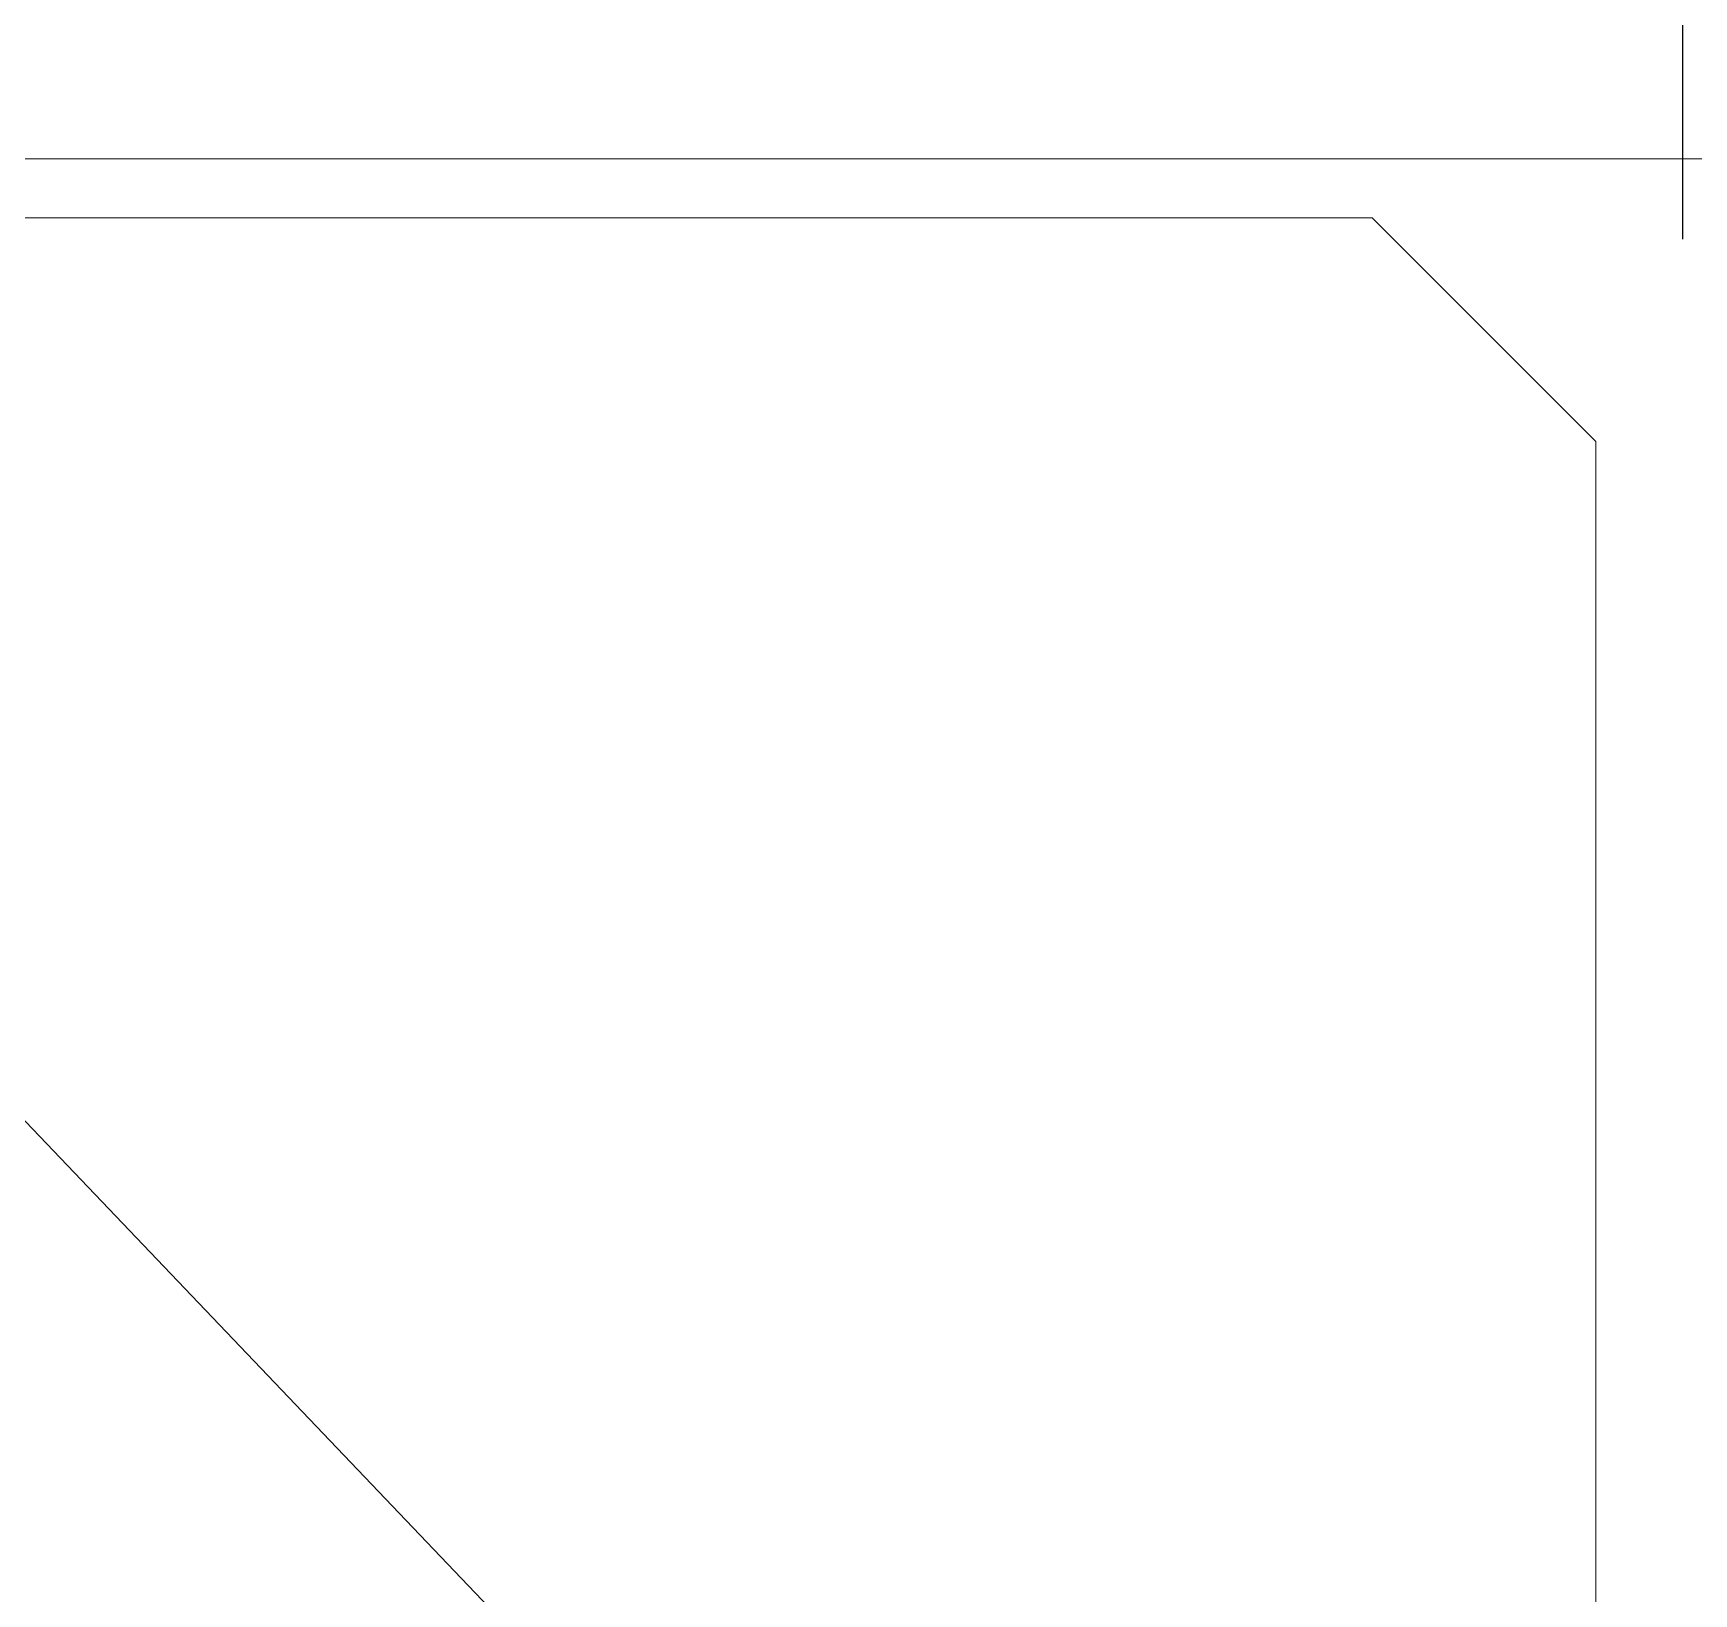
# Model space of a CAD drawing. Header units: millimetres. Extents: x 12325263 to 13848842, y -1463133 to 573208.
# Drawn here: x 12590999.7 to 12591198.1, y -825108.6 to -824922.2 of the extents above; entities that cross this region are included whole.
import ezdxf
from ezdxf.xclip import XClip

# ---------------------------------------------------------------- set-up
doc = ezdxf.new("R2010")
doc.units = ezdxf.units.MM
doc.header["$LTSCALE"] = 1000
doc.header["$XCLIPFRAME"] = 0
doc.linetypes.add('DOTE', pattern=[2.42, 2, -0.2, 0.02, -0.2])
for name, color, linetype in [('A-AXIS', 16, 'DOTE'), ('fur202301', 252, 'Continuous'), ('WALL', 5, 'Continuous'), ('WALL-SHATCH', 8, 'Continuous'), ('建筑-楼板开洞', 251, 'Continuous')]:
    doc.layers.add(name, color=color, linetype=linetype)

# ---------------------------------------------------------------- blocks, each defined once
blk = doc.blocks.new('adgshg13-A$C7F010FC0')
at = {"layer": 'WALL-SHATCH'}
h = blk.add_hatch(color=256, dxfattribs=at)
h.dxf.hatch_style = 1
h.paths.add_polyline_path([(-60384.17, -16880.9), (-763.16, 197.48), (12587.62, -13153.3), (12587.62, -157996.02), (-162964.85, -188820.43), (-171262.38, -180522.9), (-171262.38, -31310.9), (-150707.19, -10755.71), (-131860.08, -7980.9), (-99162.38, -7980.9), (-99162.38, -4980.9), (-76620.43, -4980.9), (-70107.65, -16880.9)], flags=16)
h.paths.add_polyline_path([(-60091.23, -16380.9), (-646.88, 646.88), (12987.62, -12987.62), (12987.62, -158331.9), (-163100.58, -189250.38), (-171662.38, -180688.59), (-171662.38, -31145.21), (-150777.9, -10260.73), (-131896.69, -7480.9), (-99562.38, -7480.9), (-99562.38, -4580.9), (-76365.55, -4580.9), (-69907.51, -16380.9)])
blk = doc.blocks.new('A$C4C7A72D3')
at = {"layer": 'WALL', "color": 1}
blk.add_blockref('adgshg13-A$C7F010FC0', (210433.01, 205503.57), dxfattribs=at)
blk = doc.blocks.new('qlzw')
at = {"layer": 'A-AXIS'}
blk.add_line((12457766.81, 979489.76), (12457766.81, 1082089.76), dxfattribs=at)
blk = doc.blocks.new('asdgag2019061010022327052')
at = {"color": 1, "lineweight": 0}
for p, q in [((898.01, -272.43), (1212.33, -572.4)), ((1216.2, -310.93), (779.63, -310.93)), ((1242.92, -337.64), (1216.2, -310.93)), ((1242.92, -766.98), (1242.92, -337.64))]:
    blk.add_line(p, q, dxfattribs=at)
at = {"color": 2, "lineweight": 0}
blk.add_lwpolyline([(770, -120), (1230, -120, -0.414214), (1250, -140), (1250, -600, -0.414214), (1230, -620), (770, -620, -0.414214), (750, -600), (750, -140, -0.414214)], format="xyb", close=True, dxfattribs=at)
blk = doc.blocks.new('sdfgsdffhg')
at = {"layer": 'fur202301', "xscale": -1, "rotation": 270}
blk.add_blockref('asdgag2019061010022327052', (10413.42, 47869.65, 0), dxfattribs=at)

msp = doc.modelspace()

# ---------------------------------------------------------------- block references
ref = msp.add_blockref('A$C4C7A72D3', (12385714.85, -906209.52), dxfattribs=dict(rotation=350.041249254255))
XClip(ref).set_block_clipping_path([(223442.8584877662, 85923.1187333744), (220542.7961432356, 85923.1422391906), (220542.8579492103, 89292.823275506), (211526.9150355905, 89292.8101311298), (210631.4331447985, 94392.8080583527), (206113.3685902953, 94392.8025418455), (206001.4315187763, 95030.3127344656), (204376.2826588508, 94744.9613686837), (203364.4570056833, 100506.9030052917), (197947.3947122637, 99555.7482674252), (192482.3428474721, 130679.4765393781), (190118.7804593667, 130264.4504016289), (191623.4071957469, 121695.6427078634), (177046.6486519482, 119136.2011700841), (175707.6223907359, 126760.8483765714), (173902.988371335, 128026.4039125028), (169528.3854461554, 127258.2903269802), (169070.0967394859, 129868.3614864857), (163308.2517458182, 128856.6693391807), (163766.52659606, 126246.6171700556), (159679.1795131005, 125528.9180921423), (170669.6888374612, 62935.797914044), (167222.1989369914, 62330.4650948944), (167939.7759490944, 58243.6808593175), (171386.9528796654, 58848.2912487988), (172857.0656793863, 50477.0032648193), (165962.5026008021, 49266.4230898353), (168037.7813034765, 37447.1796448426), (140649.9584970828, 32638.2390106404), (115387.9799239188, 28202.5781787895), (95598.7254695911, 140907.4332163476), (226939.476109907, 163968.8668500402), (240128.6952811591, 88852.8973128139)])

# ---------------------------------------------------------------- next in the draw order: hatches: boundary and pattern name
at = {"layer": '建筑-楼板开洞'}
h = msp.add_hatch(dxfattribs=at)
h.set_pattern_fill('DASH', color=256, scale=500)
h.set_pattern_definition([(0, (0, 0), (476.25, 476.25), [476.25, -476.25])])
h.paths.add_polyline_path([(12597696.74, -842386.79), (12590696.81, -842386.9), (12590697.07, -843986.79), (12595796.81, -843986.85), (12595797.07, -849736.85), (12588796.81, -849736.79), (12588796.81, -851936.79), (12564896.81, -851936.79), (12564896.81, -816186.79), (12568846.81, -816186.79), (12568846.81, -816040), (12568846.81, -807536.79), (12574696.83, -807536.8), (12574696.77, -810386.79), (12575896.81, -810386.79), (12579055.23, -810386.78), (12580496.91, -811828.21), (12580696.91, -819086.85), (12595696.92, -819086.72), (12595696.9, -812786.79), (12597696.66, -812786.79)])

# ---------------------------------------------------------------- next in the draw order: block references
at = {"color": 2}
msp.add_blockref('qlzw', (133430, -1881876.54), dxfattribs=at)

# ---------------------------------------------------------------- next in the draw order: block references
msp.add_blockref('sdfgsdffhg', (12581083.9, -874056.8, 0))

doc.saveas('drawing.dxf')
